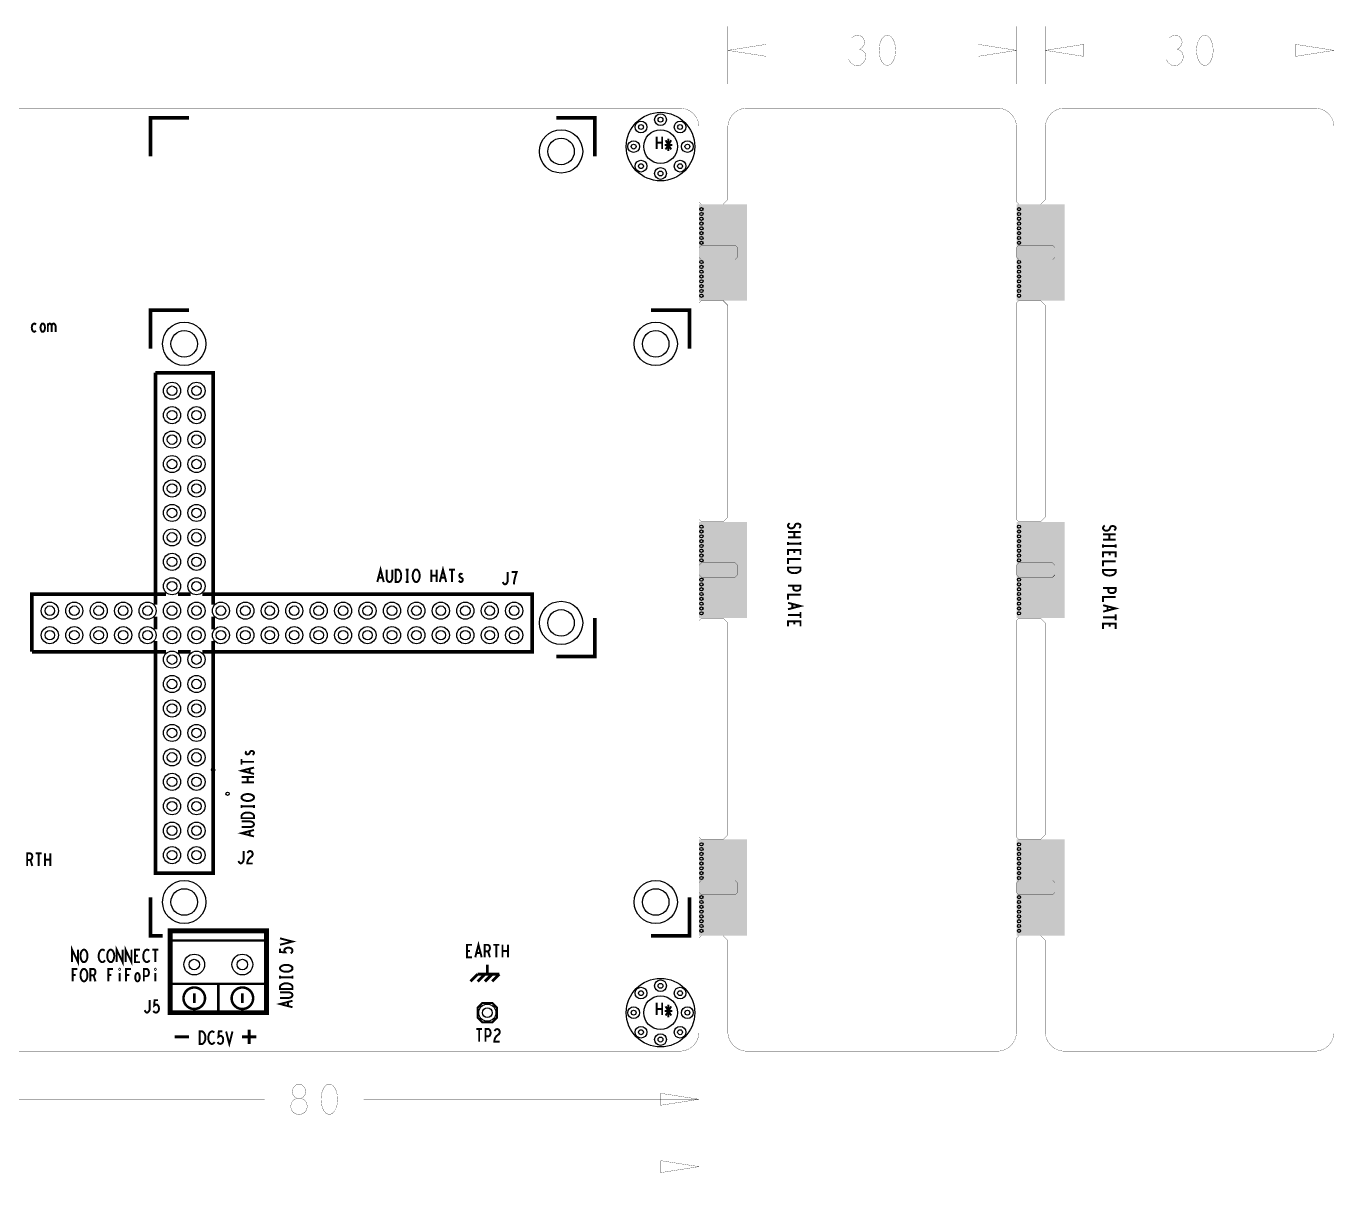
# Model space of a CAD drawing. Extents: x -24 to 229, y -15 to 107.
# Drawn here: x 93.1 to 229.1, y -14.5 to 106.5 of the extents above; entities that cross this region are included whole.
import ezdxf

# ---------------------------------------------------------------- set-up
doc = ezdxf.new("R2010")
doc.units = 0
doc.layers.get('0').update_dxf_attribs({"linetype": 'CONTINUOUS'})
for name, color, linetype in [('BOARD_ART', 7, 'CONTINUOUS'), ('DIMENSION_ART', 2, 'CONTINUOUS'), ('SILK_TOP_ART', 5, 'CONTINUOUS'), ('SOLDER_BOTTOM_ART', 10, 'CONTINUOUS'), ('SOLDER_TOP_ART', 14, 'CONTINUOUS'), ('STATIONPI-1-2_DRL', 9, 'CONTINUOUS')]:
    doc.layers.add(name, color=color, linetype=linetype)

# ---------------------------------------------------------------- blocks, each defined once
blk = doc.blocks.new('ROUND_26')
blk.add_circle((0, 0), 3.56)
blk = doc.blocks.new('ROUND_27')
blk.add_circle((0, 0), 0.61)
blk = doc.blocks.new('ROUND_25')
blk.add_circle((0, 0), 2.25)
blk = doc.blocks.new('ROUND_29')
blk.add_circle((0, 0), 0.889)
blk = doc.blocks.new('ROUND_28')
blk.add_circle((0, 0), 1.08)
blk = doc.blocks.new('ROUND_30')
blk.add_circle((0, 0), 0.165)
blk = doc.blocks.new('ROUND_24')
blk.add_circle((0, 0), 0.254)
blk = doc.blocks.new('ROUND_31')
blk.add_circle((0, 0), 0.495)
blk = doc.blocks.new('ROUND_32')
blk.add_circle((0, 0), 0.546)
blk = doc.blocks.new('ROUND_33')
blk.add_circle((0, 0), 1.75)
blk = doc.blocks.new('ROUND_3')
blk.add_circle((0, 0), 1.38)

msp = doc.modelspace()

# ---------------------------------------------------------------- linework, layer by layer
at = {"layer": 'BOARD_ART', "const_width": 0.0254}
for points in [[(161, 98), (59, 98)], [(194, 98), (168, 98)], [(227, 98), (201, 98)], [(166, 96), (166, 88.5), (165.5, 88), (163.25, 88), (163, 88.25), (163, 96)], [(199, 96), (199, 88.5), (198.5, 88), (196.25, 88), (196, 88.25), (196, 96)], [(229, 2), (229, 96)], [(163.25, 83.75), (163, 83.5), (163, 82.5), (163.25, 82.25), (166.75, 82.25), (167, 82.5), (167, 83.5), (166.75, 83.75), (163.25, 83.75)], [(196.25, 83.75), (196, 83.5), (196, 82.5), (196.25, 82.25), (199.75, 82.25), (200, 82.5), (200, 83.5), (199.75, 83.75), (196.25, 83.75)], [(163, 77.75), (163, 55.25), (163.25, 55), (165.5, 55), (166, 55.5), (166, 77.5), (165.5, 78), (163.25, 78), (163, 77.75)], [(196, 77.75), (196, 55.25), (196.25, 55), (198.5, 55), (199, 55.5), (199, 77.5), (198.5, 78), (196.25, 78), (196, 77.75)], [(163.25, 50.75), (163, 50.5), (163, 49.5), (163.25, 49.25), (166.75, 49.25), (167, 49.5), (167, 50.5), (166.75, 50.75), (163.25, 50.75)], [(196.25, 50.75), (196, 50.5), (196, 49.5), (196.25, 49.25), (199.75, 49.25), (200, 49.5), (200, 50.5), (199.75, 50.75), (196.25, 50.75)], [(163.25, 45), (163, 44.75), (163, 22.25), (163.25, 22), (165.5, 22), (166, 22.5), (166, 44.5), (165.5, 45), (163.25, 45)], [(196, 44.75), (196, 22.25), (196.25, 22), (198.5, 22), (199, 22.5), (199, 44.5), (198.5, 45), (196.25, 45), (196, 44.75)], [(163.25, 17.75), (163, 17.5), (163, 16.5), (163.25, 16.25), (166.75, 16.25), (167, 16.5), (167, 17.5), (166.75, 17.75), (163.25, 17.75)], [(196.25, 17.75), (196, 17.5), (196, 16.5), (196.25, 16.25), (199.75, 16.25), (200, 16.5), (200, 17.5), (199.75, 17.75), (196.25, 17.75)], [(163, 2), (163, 11.75), (163.25, 12), (165.5, 12), (166, 11.5), (166, 2)], [(196, 2), (196, 11.75), (196.25, 12), (198.5, 12), (199, 11.5), (199, 2)], [(2, 0), (161, 0)], [(168, 0), (194, 0)], [(201, 0), (227, 0)]]:
    msp.add_lwpolyline(points, dxfattribs=at)
for points in [[(163, 96, 0.4142136), (161, 98)], [(168, 98, 0.4142136), (166, 96)], [(196, 96, 0.4142136), (194, 98)], [(201, 98, 0.4142136), (199, 96)], [(229, 96, 0.4142136), (227, 98)], [(161, 0, 0.4142136), (163, 2)], [(166, 2, 0.4142136), (168, 0)], [(194, 0, 0.4142136), (196, 2)], [(199, 2, 0.4142136), (201, 0)], [(227, 0, 0.4142136), (229, 2)]]:
    msp.add_lwpolyline(points, format="xyb", dxfattribs=at)
at = {"layer": 'DIMENSION_ART', "const_width": 0.0254}
for points in [[(166, 100.5), (166, 106.5)], [(196, 100.5), (196, 106.5)], [(199, 100.5), (199, 106.5)], [(229, 100.5), (229, 106.5)], [(179.7008, 104.1059), (179.937, 104.2646), (180.1339, 104.5291), (180.2126, 104.8466), (180.1339, 105.1642), (179.937, 105.4287), (179.5827, 105.5875), (179.2284, 105.5346), (178.874, 105.3229)], [(182.5748, 105.5875), (182.2598, 105.4817), (182.0236, 105.2171), (181.8661, 104.8996), (181.748, 104.4762), (181.7087, 104), (181.748, 103.5237), (181.8661, 103.1004), (182.0236, 102.7828), (182.2598, 102.5183), (182.5748, 102.4125), (182.8897, 102.5183), (183.126, 102.7828), (183.2835, 103.1004), (183.4016, 103.5237), (183.4409, 104), (183.4016, 104.4762), (183.2835, 104.8996), (183.126, 105.2171), (182.8897, 105.4817), (182.5748, 105.5875)], [(212.7008, 104.1059), (212.937, 104.2646), (213.1339, 104.5291), (213.2126, 104.8466), (213.1339, 105.1642), (212.937, 105.4287), (212.5827, 105.5875), (212.2284, 105.5346), (211.874, 105.3229)], [(215.5748, 105.5875), (215.2598, 105.4817), (215.0236, 105.2171), (214.8661, 104.8996), (214.748, 104.4762), (214.7087, 104), (214.748, 103.5237), (214.8661, 103.1004), (215.0236, 102.7828), (215.2598, 102.5183), (215.5748, 102.4125), (215.8897, 102.5183), (216.126, 102.7828), (216.2835, 103.1004), (216.4016, 103.5237), (216.4409, 104), (216.4016, 104.4762), (216.2835, 104.8996), (216.126, 105.2171), (215.8897, 105.4817), (215.5748, 105.5875)], [(170, 104.625), (166, 104), (170, 103.375), (170, 104.625)], [(175.8629, 104), (166, 104)], [(178.5591, 103.0475), (178.7952, 102.677), (179.1102, 102.4654), (179.4646, 102.4125), (179.7796, 102.4654), (180.0945, 102.7299), (180.2913, 103.0475), (180.3307, 103.365), (180.252, 103.7353), (179.9764, 104), (179.7008, 104.1059), (179.3464, 104.1059)], [(186.1371, 104), (196, 104)], [(192, 103.375), (196, 104), (192, 104.625), (192, 103.375)], [(203, 104.625), (199, 104), (203, 103.375), (203, 104.625)], [(208.8629, 104), (199, 104)], [(211.5591, 103.0475), (211.7952, 102.677), (212.1102, 102.4654), (212.4646, 102.4125), (212.7796, 102.4654), (213.0945, 102.7299), (213.2913, 103.0475), (213.3307, 103.365), (213.252, 103.7353), (212.9764, 104), (212.7008, 104.1059), (212.3464, 104.1059)], [(219.1371, 104), (229, 104)], [(225, 103.375), (229, 104), (225, 104.625), (225, 103.375)], [(163, -2.5), (163, -14.5)], [(121.4252, -6.5875), (121.7008, -6.5346), (122.0157, -6.3759), (122.2126, -6.1114), (122.2913, -5.7408), (122.2126, -5.3705), (121.9764, -5.053), (121.622, -4.8941), (121.2284, -4.8941), (120.9921, -4.7883), (120.7952, -4.5238), (120.7165, -4.1534), (120.8347, -3.7829), (121.1102, -3.5183), (121.4252, -3.4125), (121.7401, -3.5183), (122.0157, -3.7829), (122.1339, -4.1534), (122.0551, -4.5238), (121.8583, -4.7883), (121.622, -4.8941), (121.2284, -4.8941), (120.874, -5.053), (120.6378, -5.3705), (120.5591, -5.7408), (120.6378, -6.1114), (120.8347, -6.3759), (121.1496, -6.5346), (121.4252, -6.5875)], [(124.5748, -3.4125), (124.2598, -3.5183), (124.0236, -3.7829), (123.8661, -4.1004), (123.748, -4.5238), (123.7087, -5), (123.748, -5.4763), (123.8661, -5.8996), (124.0236, -6.2172), (124.2598, -6.4817), (124.5748, -6.5875), (124.8897, -6.4817), (125.126, -6.2172), (125.2835, -5.8996), (125.4016, -5.4763), (125.4409, -5), (125.4016, -4.5238), (125.2835, -4.1004), (125.126, -3.7829), (124.8897, -3.5183), (124.5748, -3.4125)], [(163, -3.5), (163, -7.5)], [(117.8629, -5), (83, -5)], [(128.1371, -5), (163, -5)], [(159, -5.625), (163, -5), (159, -4.375), (159, -5.625)], [(90.7119, -12), (163, -12)], [(159, -12.625), (163, -12), (159, -11.375), (159, -12.625)]]:
    msp.add_lwpolyline(points, dxfattribs=at)
at = {"layer": 'SILK_TOP_ART'}
for points, const_width in [([(110, 97), (106, 97), (106, 93)], 0.38), ([(152.16, 93), (152.16, 97), (148.16, 97)], 0.38), ([(158.612, 93.746), (158.612, 95.046)], 0.2032), ([(159.172, 94.396), (158.612, 94.396)], 0.2032), ([(159.172, 95.046), (159.172, 93.746)], 0.2032), ([(159.419, 94.1793), (160.219, 94.1793)], 0.2032), ([(159.5257, 93.7027), (160.1123, 94.656)], 0.2032), ([(160.1123, 93.7027), (159.5257, 94.656)], 0.2032), ([(159.819, 94.8293), (159.819, 93.5293)], 0.2032), ([(110, 77), (106, 77), (106, 73)], 0.38), ([(162, 73), (162, 77), (158, 77)], 0.38), ([(94.0803, 75.5083), (93.987, 75.595), (93.907, 75.6166), (93.8003, 75.5733), (93.7203, 75.4867), (93.667, 75.335), (93.6537, 75.1833), (93.667, 75.0316), (93.7203, 74.9016), (93.8003, 74.7933), (93.907, 74.75), (94.0003, 74.7933), (94.0803, 74.88)], 0.2032), ([(94.794, 74.75), (94.714, 74.7717), (94.634, 74.8583), (94.5807, 75.01), (94.554, 75.1833), (94.5807, 75.3567), (94.634, 75.5083), (94.714, 75.595), (94.794, 75.6166), (94.874, 75.595), (94.954, 75.5083), (95.0073, 75.3567), (95.0207, 75.1833), (95.0073, 75.01), (94.954, 74.8583), (94.874, 74.7717), (94.794, 74.75)], 0.2032), ([(95.321, 75.3783), (95.361, 75.4867), (95.4277, 75.5733), (95.521, 75.6166), (95.6143, 75.5733), (95.681, 75.4867), (95.721, 75.3783), (95.721, 74.75)], 0.2032), ([(95.321, 74.75), (95.321, 75.6166)], 0.2032), ([(95.721, 75.3783), (95.761, 75.4867), (95.8277, 75.5733), (95.921, 75.6166), (96.0143, 75.5733), (96.081, 75.4867), (96.121, 75.3567), (96.121, 74.75)], 0.2032), ([(106.5, 46.3823), (106.5, 70.5)], 0.38), ([(106.5, 70.5), (112.5, 70.5), (112.5, 46.3823)], 0.38), ([(172.4233, 54.88), (172.315, 54.7733), (172.25, 54.6533), (172.25, 54.5467), (172.315, 54.44), (172.4233, 54.36), (172.575, 54.32), (172.7266, 54.3467), (172.8567, 54.4133), (172.9433, 54.5333), (172.9867, 54.6933), (173.0733, 54.7867), (173.225, 54.8267), (173.3767, 54.8), (173.485, 54.7333), (173.55, 54.64), (173.55, 54.5467), (173.5067, 54.4533), (173.3983, 54.3733)], 0.2032), ([(205.1733, 54.63), (205.065, 54.5233), (205, 54.4033), (205, 54.2967), (205.065, 54.19), (205.1733, 54.11), (205.325, 54.07), (205.4766, 54.0967), (205.6067, 54.1633), (205.6933, 54.2833), (205.7367, 54.4433), (205.8233, 54.5367), (205.975, 54.5767), (206.1267, 54.55), (206.235, 54.4833), (206.3, 54.39), (206.3, 54.2967), (206.2567, 54.2033), (206.1483, 54.1233)], 0.2032), ([(172.25, 53.953), (173.55, 53.953)], 0.2032), ([(173.55, 53.393), (172.25, 53.393)], 0.2032), ([(172.9, 53.393), (172.9, 53.953)], 0.2032), ([(205, 53.703), (206.3, 53.703)], 0.2032), ([(206.3, 53.143), (205, 53.143)], 0.2032), ([(205.65, 53.143), (205.65, 53.703)], 0.2032), ([(172.25, 52.906), (172.25, 52.586)], 0.2032), ([(173.55, 52.746), (172.25, 52.746)], 0.2032), ([(172.25, 51.5523), (172.25, 52.0857), (173.55, 52.0857), (173.55, 51.5523)], 0.2032), ([(172.9217, 51.7657), (172.9217, 52.0857)], 0.2032), ([(173.55, 52.906), (173.55, 52.586)], 0.2032), ([(205, 52.656), (205, 52.336)], 0.2032), ([(206.3, 52.496), (205, 52.496)], 0.2032), ([(205, 51.3023), (205, 51.8357), (206.3, 51.8357), (206.3, 51.3023)], 0.2032), ([(205.6717, 51.5157), (205.6717, 51.8357)], 0.2032), ([(206.3, 52.656), (206.3, 52.336)], 0.2032), ([(129.5667, 48.75), (129.9, 50.05), (130.2333, 48.75)], 0.2032), ([(136.0557, 48.75), (136.389, 50.05), (136.7223, 48.75)], 0.2032), ([(173.55, 51.1587), (172.25, 51.1587), (172.25, 50.6253)], 0.2032), ([(172.25, 50.2583), (173.55, 50.2583), (173.55, 49.9917), (173.485, 49.885), (173.3983, 49.805), (173.2684, 49.7383), (173.1166, 49.685), (172.9, 49.6717), (172.6833, 49.685), (172.5316, 49.7383), (172.4016, 49.805), (172.315, 49.885), (172.25, 49.9917), (172.25, 50.2583)], 0.2032), ([(206.3, 50.9087), (205, 50.9087), (205, 50.3753)], 0.2032), ([(130.1133, 49.205), (129.6867, 49.205)], 0.2032), ([(130.5337, 50.05), (130.5337, 49.1183), (130.587, 48.9233), (130.6937, 48.7933), (130.827, 48.75), (130.9603, 48.7933), (131.067, 48.9233), (131.1203, 49.1183), (131.1203, 50.05)], 0.2032), ([(131.4607, 48.75), (131.4607, 50.05), (131.7273, 50.05), (131.834, 49.985), (131.914, 49.8983), (131.9807, 49.7684), (132.034, 49.6166), (132.0473, 49.4), (132.034, 49.1833), (131.9807, 49.0316), (131.914, 48.9016), (131.834, 48.815), (131.7273, 48.75), (131.4607, 48.75)], 0.2032), ([(132.521, 50.05), (132.841, 50.05)], 0.2032), ([(132.681, 50.05), (132.681, 48.75)], 0.2032), ([(133.608, 48.75), (133.5013, 48.7717), (133.408, 48.8583), (133.328, 48.9883), (133.2747, 49.14), (133.248, 49.3133), (133.248, 49.4867), (133.2747, 49.66), (133.328, 49.8117), (133.408, 49.9417), (133.5013, 50.0283), (133.608, 50.05), (133.7147, 50.0283), (133.808, 49.9417), (133.888, 49.8117), (133.9413, 49.66), (133.968, 49.4867), (133.968, 49.3133), (133.9413, 49.14), (133.888, 48.9883), (133.808, 48.8583), (133.7147, 48.7717), (133.608, 48.75)], 0.2032), ([(135.182, 48.75), (135.182, 50.05)], 0.2032), ([(135.742, 49.4), (135.182, 49.4)], 0.2032), ([(135.742, 50.05), (135.742, 48.75)], 0.2032), ([(136.6023, 49.205), (136.1757, 49.205)], 0.2032), ([(137.0093, 50.05), (137.6227, 50.05)], 0.2032), ([(137.316, 50.05), (137.316, 48.75)], 0.2032), ([(138.043, 48.9016), (138.1097, 48.815), (138.203, 48.75), (138.283, 48.75), (138.363, 48.7933), (138.4163, 48.8583), (138.443, 48.945), (138.4297, 49.075), (138.3763, 49.14), (138.1363, 49.27), (138.083, 49.4217), (138.1097, 49.53), (138.163, 49.595), (138.243, 49.6166), (138.323, 49.595), (138.403, 49.53)], 0.2032), ([(142.5933, 48.76), (142.66, 48.63), (142.74, 48.5433), (142.8333, 48.5), (142.94, 48.5433), (143.02, 48.63), (143.1, 48.76), (143.1267, 48.9333), (143.1267, 49.8)], 0.2032), ([(143.7603, 48.5), (143.787, 48.7816), (143.827, 49.02), (143.8803, 49.2367), (143.947, 49.475), (144.0537, 49.8), (143.5203, 49.8)], 0.2032), ([(205, 50.0083), (206.3, 50.0083), (206.3, 49.7417), (206.235, 49.635), (206.1483, 49.555), (206.0184, 49.4883), (205.8666, 49.435), (205.65, 49.4217), (205.4333, 49.435), (205.2816, 49.4883), (205.1516, 49.555), (205.065, 49.635), (205, 49.7417), (205, 50.0083)], 0.2032), ([(93.66, 41.5), (93.66, 47.5), (107.6177, 47.5)], 0.38), ([(108.8423, 47.5), (110.1577, 47.5)], 0.38), ([(111.3823, 47.5), (145.66, 47.5), (145.66, 41.5), (111.3823, 41.5)], 0.38), ([(132.521, 48.75), (132.841, 48.75)], 0.2032), ([(172.25, 48.3777), (173.55, 48.3777), (173.55, 48.0577), (173.485, 47.951), (173.3333, 47.871), (173.16, 47.8443), (172.9867, 47.871), (172.8567, 47.9377), (172.7916, 48.0577), (172.7916, 48.3777)], 0.2032), ([(205, 48.1277), (206.3, 48.1277), (206.3, 47.8077), (206.235, 47.701), (206.0833, 47.621), (205.91, 47.5943), (205.7367, 47.621), (205.6067, 47.6877), (205.5416, 47.8077), (205.5416, 48.1277)], 0.2032), ([(173.55, 47.4507), (172.25, 47.4507), (172.25, 46.9173)], 0.2032), ([(172.25, 46.5903), (173.55, 46.257), (172.25, 45.9237)], 0.2032), ([(172.705, 46.0437), (172.705, 46.4703)], 0.2032), ([(206.3, 47.2007), (205, 47.2007), (205, 46.6673)], 0.2032), ([(205, 46.3403), (206.3, 46.007), (205, 45.6737)], 0.2032), ([(205.455, 45.7937), (205.455, 46.2203)], 0.2032), ([(106.5, 43.8423), (106.5, 45.1577)], 0.38), ([(112.5, 45.1577), (112.5, 43.8423)], 0.38), ([(148.16, 41), (152.16, 41), (152.16, 45)], 0.38), ([(173.55, 45.33), (172.25, 45.33)], 0.2032), ([(173.55, 45.6367), (173.55, 45.0233)], 0.2032), ([(206.3, 45.08), (205, 45.08)], 0.2032), ([(206.3, 45.3867), (206.3, 44.7733)], 0.2032), ([(172.25, 44.1363), (172.25, 44.6697), (173.55, 44.6697), (173.55, 44.1363)], 0.2032), ([(172.9217, 44.3497), (172.9217, 44.6697)], 0.2032), ([(205, 43.8863), (205, 44.4197), (206.3, 44.4197), (206.3, 43.8863)], 0.2032), ([(205.6717, 44.0997), (205.6717, 44.4197)], 0.2032), ([(112.5, 42.6177), (112.5, 18.5), (106.5, 18.5), (106.5, 42.6177)], 0.38), ([(107.6177, 41.5), (93.66, 41.5)], 0.38), ([(110.1577, 41.5), (108.8423, 41.5)], 0.38), ([(116.5984, 30.793), (116.685, 30.8597), (116.75, 30.953), (116.75, 31.033), (116.7067, 31.113), (116.6417, 31.1663), (116.555, 31.193), (116.425, 31.1797), (116.36, 31.1263), (116.23, 30.8863), (116.0783, 30.833), (115.97, 30.8597), (115.905, 30.913), (115.8834, 30.993), (115.905, 31.073), (115.97, 31.153)], 0.2032), ([(115.45, 29.7593), (115.45, 30.3727)], 0.2032), ([(115.45, 30.066), (116.75, 30.066)], 0.2032), ([(116.75, 28.8057), (115.45, 29.139), (116.75, 29.4723)], 0.2032), ([(115.45, 28.492), (116.75, 28.492)], 0.2032), ([(116.1, 28.492), (116.1, 27.932)], 0.2032), ([(116.295, 29.3523), (116.295, 28.9257)], 0.2032), ([(116.75, 27.932), (115.45, 27.932)], 0.2032), ([(116.75, 26.358), (116.7283, 26.2513), (116.6417, 26.158), (116.5117, 26.078), (116.36, 26.0247), (116.1867, 25.998), (116.0133, 25.998), (115.84, 26.0247), (115.6883, 26.078), (115.5583, 26.158), (115.4717, 26.2513), (115.45, 26.358), (115.4717, 26.4647), (115.5583, 26.558), (115.6883, 26.638), (115.84, 26.6913), (116.0133, 26.718), (116.1867, 26.718), (116.36, 26.6913), (116.5117, 26.638), (116.6417, 26.558), (116.7283, 26.4647), (116.75, 26.358)], 0.2032), ([(115.45, 25.271), (115.45, 25.591)], 0.2032), ([(115.45, 25.431), (116.75, 25.431)], 0.2032), ([(116.75, 24.2107), (115.45, 24.2107), (115.45, 24.4773), (115.515, 24.584), (115.6017, 24.664), (115.7316, 24.7307), (115.8834, 24.784), (116.1, 24.7973), (116.3167, 24.784), (116.4684, 24.7307), (116.5984, 24.664), (116.685, 24.584), (116.75, 24.4773), (116.75, 24.2107)], 0.2032), ([(116.75, 25.271), (116.75, 25.591)], 0.2032), ([(115.45, 23.2837), (116.3817, 23.2837), (116.5767, 23.337), (116.7067, 23.4437), (116.75, 23.577), (116.7067, 23.7103), (116.5767, 23.817), (116.3817, 23.8703), (115.45, 23.8703)], 0.2032), ([(116.75, 22.3167), (115.45, 22.65), (116.75, 22.9833)], 0.2032), ([(116.295, 22.8633), (116.295, 22.4367)], 0.2032), ([(93.1733, 19.25), (93.1733, 20.55), (93.5067, 20.55), (93.6133, 20.485), (93.68, 20.3983), (93.7067, 20.225), (93.68, 20.0517), (93.6, 19.9433), (93.5067, 19.8783), (93.1733, 19.8783)], 0.2032), ([(94.0603, 20.55), (94.6737, 20.55)], 0.2032), ([(94.367, 20.55), (94.367, 19.25)], 0.2032), ([(95.014, 19.25), (95.014, 20.55)], 0.2032), ([(95.574, 20.55), (95.574, 19.25)], 0.2032), ([(115.1333, 19.76), (115.2, 19.63), (115.28, 19.5433), (115.3733, 19.5), (115.48, 19.5433), (115.56, 19.63), (115.64, 19.76), (115.6667, 19.9333), (115.6667, 20.8)], 0.2032), ([(116.0737, 20.5833), (116.1537, 20.7133), (116.247, 20.7783), (116.3537, 20.8), (116.487, 20.7567), (116.5803, 20.6483), (116.607, 20.5184), (116.5937, 20.3883), (116.5403, 20.28), (116.2737, 20.0633), (116.1537, 19.9117), (116.0737, 19.695), (116.047, 19.5), (116.607, 19.5)], 0.2032), ([(93.5067, 19.8783), (93.7067, 19.25)], 0.2032), ([(95.574, 19.9), (95.014, 19.9)], 0.2032), ([(106, 16), (106, 12), (107.25, 12)], 0.38), ([(158, 12), (162, 12), (162, 16)], 0.38), ([(118.0401, 9), (118.0401, 12.5001), (108.0399, 12.5001), (108.0399, 4), (118.0401, 4), (118.0401, 9)], 0.508), ([(97.8433, 9.25), (97.8433, 10.55), (98.4567, 9.25), (98.4567, 10.55)], 0.2032), ([(102.4783, 9.25), (102.4783, 10.55), (103.0917, 9.25), (103.0917, 10.55)], 0.2032), ([(103.4053, 9.25), (103.4053, 10.55), (104.0187, 9.25), (104.0187, 10.55)], 0.2032), ([(118.0401, 11.5001), (108.0399, 11.5001)], 0.2601), ([(118.0401, 11), (118.0401, 7), (108.0399, 7)], 0.2601), ([(119.45, 11.0557), (120.75, 11.389), (119.45, 11.7223)], 0.2032), ([(139.4167, 9.75), (138.8833, 9.75), (138.8833, 11.05), (139.4167, 11.05)], 0.2032), ([(139.7437, 9.75), (140.077, 11.05), (140.4103, 9.75)], 0.2032), ([(140.7373, 9.75), (140.7373, 11.05), (141.0707, 11.05), (141.1773, 10.985), (141.244, 10.8983), (141.2707, 10.725), (141.244, 10.5517), (141.164, 10.4433), (141.0707, 10.3783), (140.7373, 10.3783)], 0.2032), ([(141.6243, 11.05), (142.2377, 11.05)], 0.2032), ([(141.931, 11.05), (141.931, 9.75)], 0.2032), ([(142.578, 9.75), (142.578, 11.05)], 0.2032), ([(143.138, 11.05), (143.138, 9.75)], 0.2032), ([(99.077, 9.25), (98.9703, 9.2717), (98.877, 9.3583), (98.797, 9.4883), (98.7437, 9.64), (98.717, 9.8133), (98.717, 9.9867), (98.7437, 10.16), (98.797, 10.3117), (98.877, 10.4417), (98.9703, 10.5283), (99.077, 10.55), (99.1837, 10.5283), (99.277, 10.4417), (99.357, 10.3117), (99.4103, 10.16), (99.437, 9.9867), (99.437, 9.8133), (99.4103, 9.64), (99.357, 9.4883), (99.277, 9.3583), (99.1837, 9.2717), (99.077, 9.25)], 0.2032), ([(101.2243, 10.4417), (101.1443, 10.5067), (101.051, 10.55), (100.9443, 10.55), (100.8243, 10.485), (100.731, 10.3767), (100.6643, 10.2467), (100.611, 10.03), (100.5977, 9.835), (100.6243, 9.64), (100.6643, 9.51), (100.7443, 9.38), (100.8377, 9.2933), (100.931, 9.25), (101.0243, 9.25), (101.1177, 9.2933), (101.1977, 9.3583), (101.2643, 9.445)], 0.2032), ([(101.858, 9.25), (101.7513, 9.2717), (101.658, 9.3583), (101.578, 9.4883), (101.5247, 9.64), (101.498, 9.8133), (101.498, 9.9867), (101.5247, 10.16), (101.578, 10.3117), (101.658, 10.4417), (101.7513, 10.5283), (101.858, 10.55), (101.9647, 10.5283), (102.058, 10.4417), (102.138, 10.3117), (102.1913, 10.16), (102.218, 9.9867), (102.218, 9.8133), (102.1913, 9.64), (102.138, 9.4883), (102.058, 9.3583), (101.9647, 9.2717), (101.858, 9.25)], 0.2032), ([(104.9057, 9.25), (104.3723, 9.25), (104.3723, 10.55), (104.9057, 10.55)], 0.2032), ([(104.6923, 9.9217), (104.3723, 9.9217)], 0.2032), ([(105.8593, 10.4417), (105.7793, 10.5067), (105.686, 10.55), (105.5793, 10.55), (105.4593, 10.485), (105.366, 10.3767), (105.2993, 10.2467), (105.246, 10.03), (105.2327, 9.835), (105.2593, 9.64), (105.2993, 9.51), (105.3793, 9.38), (105.4727, 9.2933), (105.566, 9.25), (105.6593, 9.25), (105.7527, 9.2933), (105.8327, 9.3583), (105.8993, 9.445)], 0.2032), ([(106.1863, 10.55), (106.7997, 10.55)], 0.2032), ([(106.493, 10.55), (106.493, 9.25)], 0.2032), ([(120.555, 10.1687), (120.6634, 10.2487), (120.7283, 10.342), (120.75, 10.462), (120.7067, 10.582), (120.62, 10.6753), (120.4684, 10.742), (120.295, 10.7553), (120.1217, 10.7287), (120.0133, 10.662), (119.9267, 10.5687), (119.905, 10.4753), (119.9267, 10.382), (120.0133, 10.262), (119.45, 10.302), (119.45, 10.662)], 0.2032), ([(139.2033, 10.4217), (138.8833, 10.4217)], 0.2032), ([(140.2903, 10.205), (139.8637, 10.205)], 0.2032), ([(141.0707, 10.3783), (141.2707, 9.75)], 0.2032), ([(143.138, 10.4), (142.578, 10.4)], 0.2032), ([(97.8967, 7.25), (97.8967, 8.55), (98.4033, 8.55)], 0.2032), ([(99.077, 7.25), (98.9703, 7.2717), (98.877, 7.3583), (98.797, 7.4883), (98.7437, 7.64), (98.717, 7.8133), (98.717, 7.9867), (98.7437, 8.16), (98.797, 8.3117), (98.877, 8.4417), (98.9703, 8.5283), (99.077, 8.55), (99.1837, 8.5283), (99.277, 8.4417), (99.357, 8.3117), (99.4103, 8.16), (99.437, 7.9867), (99.437, 7.8133), (99.4103, 7.64), (99.357, 7.4883), (99.277, 7.3583), (99.1837, 7.2717), (99.077, 7.25)], 0.2032), ([(99.7373, 7.25), (99.7373, 8.55), (100.0707, 8.55), (100.1773, 8.485), (100.244, 8.3983), (100.2707, 8.225), (100.244, 8.0517), (100.164, 7.9433), (100.0707, 7.8783), (99.7373, 7.8783)], 0.2032), ([(101.6047, 7.25), (101.6047, 8.55), (102.1113, 8.55)], 0.2032), ([(102.785, 8.4633), (102.7583, 8.485), (102.7583, 8.5283), (102.785, 8.55), (102.8117, 8.5283), (102.8117, 8.485), (102.785, 8.4633)], 0.2032), ([(102.785, 8.1166), (102.785, 7.25)], 0.2032), ([(103.4587, 7.25), (103.4587, 8.55), (103.9653, 8.55)], 0.2032), ([(104.639, 7.25), (104.559, 7.2717), (104.479, 7.3583), (104.4257, 7.51), (104.399, 7.6833), (104.4257, 7.8567), (104.479, 8.0083), (104.559, 8.095), (104.639, 8.1166), (104.719, 8.095), (104.799, 8.0083), (104.8523, 7.8567), (104.8657, 7.6833), (104.8523, 7.51), (104.799, 7.3583), (104.719, 7.2717), (104.639, 7.25)], 0.2032), ([(105.2993, 7.25), (105.2993, 8.55), (105.6193, 8.55), (105.726, 8.485), (105.806, 8.3333), (105.8327, 8.16), (105.806, 7.9867), (105.7393, 7.8567), (105.6193, 7.7916), (105.2993, 7.7916)], 0.2032), ([(106.493, 8.4633), (106.4663, 8.485), (106.4663, 8.5283), (106.493, 8.55), (106.5197, 8.5283), (106.5197, 8.485), (106.493, 8.4633)], 0.2032), ([(106.493, 8.1166), (106.493, 7.25)], 0.2032), ([(120.75, 8.608), (120.7283, 8.5013), (120.6417, 8.408), (120.5117, 8.328), (120.36, 8.2747), (120.1867, 8.248), (120.0133, 8.248), (119.84, 8.2747), (119.6883, 8.328), (119.5583, 8.408), (119.4717, 8.5013), (119.45, 8.608), (119.4717, 8.7147), (119.5583, 8.808), (119.6883, 8.888), (119.84, 8.9413), (120.0133, 8.968), (120.1867, 8.968), (120.36, 8.9413), (120.5117, 8.888), (120.6417, 8.808), (120.7283, 8.7147), (120.75, 8.608)], 0.2032), ([(141, 8), (141, 9)], 0.3), ([(98.2167, 7.9217), (97.8967, 7.9217)], 0.2032), ([(100.0707, 7.8783), (100.2707, 7.25)], 0.2032), ([(101.9247, 7.9217), (101.6047, 7.9217)], 0.2032), ([(103.7787, 7.9217), (103.4587, 7.9217)], 0.2032), ([(113.0399, 4), (113.0399, 7)], 0.2601), ([(119.45, 7.521), (119.45, 7.841)], 0.2032), ([(119.45, 7.681), (120.75, 7.681)], 0.2032), ([(120.75, 6.4607), (119.45, 6.4607), (119.45, 6.7273), (119.515, 6.834), (119.6017, 6.914), (119.7316, 6.9807), (119.8834, 7.034), (120.1, 7.0473), (120.3167, 7.034), (120.4684, 6.9807), (120.5984, 6.914), (120.685, 6.834), (120.75, 6.7273), (120.75, 6.4607)], 0.2032), ([(120.75, 7.521), (120.75, 7.841)], 0.2032), ([(140, 8), (139.25, 7.25)], 0.3), ([(140, 8), (142.25, 8)], 0.3), ([(140.75, 8), (140, 7.25)], 0.3), ([(141.5, 8), (140.75, 7.25)], 0.3), ([(142.25, 8), (141.5, 7.25)], 0.3), ([(110.54, 5), (110.54, 6)], 0.2601), ([(115.54, 5), (115.54, 6)], 0.2601), ([(119.45, 5.5337), (120.3817, 5.5337), (120.5767, 5.587), (120.7067, 5.6937), (120.75, 5.827), (120.7067, 5.9603), (120.5767, 6.067), (120.3817, 6.1203), (119.45, 6.1203)], 0.2032), ([(105.3833, 4.26), (105.45, 4.13), (105.53, 4.0433), (105.6233, 4), (105.73, 4.0433), (105.81, 4.13), (105.89, 4.26), (105.9167, 4.4333), (105.9167, 5.3)], 0.2032), ([(106.2837, 4.195), (106.3637, 4.0866), (106.457, 4.0217), (106.577, 4), (106.697, 4.0433), (106.7903, 4.13), (106.857, 4.2816), (106.8703, 4.455), (106.8437, 4.6283), (106.777, 4.7367), (106.6837, 4.8233), (106.5903, 4.845), (106.497, 4.8233), (106.377, 4.7367), (106.417, 5.3), (106.777, 5.3)], 0.2032), ([(120.75, 4.5667), (119.45, 4.9), (120.75, 5.2333)], 0.2032), ([(120.295, 5.1133), (120.295, 4.6867)], 0.2032), ([(139.984, 4.508), (139.984, 3.492), (140.492, 2.984), (141.508, 2.984), (142.016, 3.492), (142.016, 4.508), (141.508, 5.016), (140.492, 5.016), (139.984, 4.508)], 0.2032), ([(158.612, 3.746), (158.612, 5.046)], 0.2032), ([(159.172, 4.396), (158.612, 4.396)], 0.2032), ([(159.172, 5.046), (159.172, 3.746)], 0.2032), ([(159.419, 4.1793), (160.219, 4.1793)], 0.2032), ([(159.5257, 3.7027), (160.1123, 4.656)], 0.2032), ([(160.1123, 3.7027), (159.5257, 4.656)], 0.2032), ([(159.819, 4.8293), (159.819, 3.5293)], 0.2032), ([(108.5, 1.5), (110, 1.5)], 0.3), ([(111.1067, 0.75), (111.1067, 2.05), (111.3733, 2.05), (111.48, 1.985), (111.56, 1.8983), (111.6267, 1.7684), (111.68, 1.6166), (111.6933, 1.4), (111.68, 1.1833), (111.6267, 1.0316), (111.56, 0.9016), (111.48, 0.815), (111.3733, 0.75), (111.1067, 0.75)], 0.2032), ([(112.6203, 1.9417), (112.5403, 2.0067), (112.447, 2.05), (112.3403, 2.05), (112.2203, 1.985), (112.127, 1.8767), (112.0603, 1.7467), (112.007, 1.53), (111.9937, 1.335), (112.0203, 1.14), (112.0603, 1.01), (112.1403, 0.88), (112.2337, 0.7933), (112.327, 0.75), (112.4203, 0.75), (112.5137, 0.7933), (112.5937, 0.8583), (112.6603, 0.945)], 0.2032), ([(112.9607, 0.945), (113.0407, 0.8366), (113.134, 0.7717), (113.254, 0.75), (113.374, 0.7933), (113.4673, 0.88), (113.534, 1.0316), (113.5473, 1.205), (113.5207, 1.3783), (113.454, 1.4867), (113.3607, 1.5733), (113.2673, 1.595), (113.174, 1.5733), (113.054, 1.4867), (113.094, 2.05), (113.454, 2.05)], 0.2032), ([(113.8477, 2.05), (114.181, 0.75), (114.5143, 2.05)], 0.2032), ([(115.5, 1.5), (117, 1.5)], 0.3), ([(116.25, 2.25), (116.25, 0.75)], 0.3), ([(139.8433, 2.3), (140.4567, 2.3)], 0.2032), ([(140.15, 2.3), (140.15, 1)], 0.2032), ([(140.8103, 1), (140.8103, 2.3), (141.1303, 2.3), (141.237, 2.235), (141.317, 2.0833), (141.3437, 1.91), (141.317, 1.7367), (141.2503, 1.6067), (141.1303, 1.5416), (140.8103, 1.5416)], 0.2032), ([(141.7507, 2.0833), (141.8307, 2.2133), (141.924, 2.2783), (142.0307, 2.3), (142.164, 2.2567), (142.2573, 2.1483), (142.284, 2.0184), (142.2707, 1.8883), (142.2173, 1.78), (141.9507, 1.5633), (141.8307, 1.4117), (141.7507, 1.195), (141.724, 1), (142.284, 1)], 0.2032)]:
    msp.add_lwpolyline(points, dxfattribs=dict(at, const_width=const_width))
at = {"layer": 'SILK_TOP_ART', "const_width": 0.2601}
for points in [[(109.42201, 5.4999, 1), (111.65799, 5.4999, 1)], [(114.42201, 5.4999, 1), (116.65799, 5.4999, 1)]]:
    msp.add_lwpolyline(points, format="xyb", close=True, dxfattribs=at)
at = {"layer": 'SOLDER_BOTTOM_ART'}
for points in [[(163, 78.00002), (163, 87.99998), (167.99998, 78.00002), (168, 87.99998)], [(196, 78.00002), (196, 87.99998), (200.99998, 78.00002), (201, 87.99998)], [(167.99998, 78), (163, 78.00002), (167.99998, 78), (167.99998, 78.00002)], [(200.99998, 78), (196, 78.00002), (200.99998, 78), (200.99998, 78.00002)], [(163, 45.00002), (163, 54.99998), (167.99998, 45.00002), (168, 54.99998)], [(196, 45.00002), (196, 54.99998), (200.99998, 45.00002), (201, 54.99998)], [(167.99998, 45), (163, 45.00002), (167.99998, 45), (167.99998, 45.00002)], [(200.99998, 45), (196, 45.00002), (200.99998, 45), (200.99998, 45.00002)], [(163, 12.00002), (163, 21.99998), (167.99998, 12.00002), (168, 21.99998)], [(196, 12.00002), (196, 21.99998), (200.99998, 12.00002), (201, 21.99998)], [(167.99998, 12), (163, 12.00002), (167.99998, 12), (167.99998, 12.00002)], [(200.99998, 12), (196, 12.00002), (200.99998, 12), (200.99998, 12.00002)]]:
    msp.add_solid(points, dxfattribs=at)
at = {"layer": 'SOLDER_TOP_ART'}
for points in [[(163, 78.00002), (163, 87.99998), (167.99998, 78.00002), (168, 87.99998)], [(196, 78.00002), (196, 87.99998), (200.99998, 78.00002), (201, 87.99998)], [(167.99998, 78), (163, 78.00002), (167.99998, 78), (167.99998, 78.00002)], [(200.99998, 78), (196, 78.00002), (200.99998, 78), (200.99998, 78.00002)], [(163, 45.00002), (163, 54.99998), (167.99998, 45.00002), (168, 54.99998)], [(196, 45.00002), (196, 54.99998), (200.99998, 45.00002), (201, 54.99998)], [(167.99998, 45), (163, 45.00002), (167.99998, 45), (167.99998, 45.00002)], [(200.99998, 45), (196, 45.00002), (200.99998, 45), (200.99998, 45.00002)], [(163, 12.00002), (163, 21.99998), (167.99998, 12.00002), (168, 21.99998)], [(196, 12.00002), (196, 21.99998), (200.99998, 12.00002), (201, 21.99998)], [(167.99998, 12), (163, 12.00002), (167.99998, 12), (167.99998, 12.00002)], [(200.99998, 12), (196, 12.00002), (200.99998, 12), (200.99998, 12.00002)]]:
    msp.add_solid(points, dxfattribs=at)

# ---------------------------------------------------------------- block references
at = {"layer": 'SOLDER_BOTTOM_ART'}
for name, p in [('ROUND_26', (159, 94)), ('ROUND_27', (156.968, 96.032)), ('ROUND_27', (159, 96.794)), ('ROUND_27', (161.032, 96.032)), ('ROUND_25', (148.66, 93.5)), ('ROUND_27', (156.206, 94)), ('ROUND_27', (161.794, 94)), ('ROUND_27', (156.968, 91.968)), ('ROUND_27', (161.032, 91.968)), ('ROUND_27', (159, 91.206)), ('ROUND_25', (109.5, 73.5)), ('ROUND_25', (158.5, 73.5)), ('ROUND_29', (108.23, 68.63)), ('ROUND_29', (110.77, 68.63)), ('ROUND_29', (108.23, 66.09)), ('ROUND_29', (110.77, 66.09)), ('ROUND_29', (108.23, 63.55)), ('ROUND_29', (110.77, 63.55)), ('ROUND_29', (108.23, 61.01)), ('ROUND_29', (110.77, 61.01)), ('ROUND_29', (108.23, 58.47)), ('ROUND_29', (110.77, 58.47)), ('ROUND_29', (108.23, 55.93)), ('ROUND_29', (110.77, 55.93)), ('ROUND_29', (108.23, 53.39)), ('ROUND_29', (110.77, 53.39)), ('ROUND_29', (108.23, 50.85)), ('ROUND_29', (110.77, 50.85)), ('ROUND_29', (108.23, 48.31)), ('ROUND_29', (110.77, 48.31)), ('ROUND_29', (95.53, 45.77)), ('ROUND_29', (98.07, 45.77)), ('ROUND_29', (100.61, 45.77)), ('ROUND_29', (103.15, 45.77)), ('ROUND_29', (105.69, 45.77)), ('ROUND_29', (108.23, 45.77)), ('ROUND_29', (108.23, 45.77)), ('ROUND_29', (110.77, 45.77)), ('ROUND_29', (110.77, 45.77)), ('ROUND_29', (113.31, 45.77)), ('ROUND_29', (115.85, 45.77)), ('ROUND_29', (118.39, 45.77)), ('ROUND_29', (120.93, 45.77)), ('ROUND_29', (123.47, 45.77)), ('ROUND_29', (126.01, 45.77)), ('ROUND_29', (128.55, 45.77)), ('ROUND_29', (131.09, 45.77)), ('ROUND_29', (133.63, 45.77)), ('ROUND_29', (136.17, 45.77)), ('ROUND_29', (138.71, 45.77)), ('ROUND_29', (141.25, 45.77)), ('ROUND_29', (143.79, 45.77)), ('ROUND_25', (148.66, 44.5)), ('ROUND_29', (95.53, 43.23)), ('ROUND_29', (98.07, 43.23)), ('ROUND_29', (100.61, 43.23)), ('ROUND_29', (103.15, 43.23)), ('ROUND_29', (105.69, 43.23)), ('ROUND_29', (108.23, 43.23)), ('ROUND_29', (108.23, 43.23)), ('ROUND_29', (110.77, 43.23)), ('ROUND_29', (110.77, 43.23)), ('ROUND_29', (113.31, 43.23)), ('ROUND_29', (115.85, 43.23)), ('ROUND_29', (118.39, 43.23)), ('ROUND_29', (120.93, 43.23)), ('ROUND_29', (123.47, 43.23)), ('ROUND_29', (126.01, 43.23)), ('ROUND_29', (128.55, 43.23)), ('ROUND_29', (131.09, 43.23)), ('ROUND_29', (133.63, 43.23)), ('ROUND_29', (136.17, 43.23)), ('ROUND_29', (138.71, 43.23)), ('ROUND_29', (141.25, 43.23)), ('ROUND_29', (143.79, 43.23)), ('ROUND_29', (108.23, 40.69)), ('ROUND_29', (110.77, 40.69)), ('ROUND_29', (108.23, 38.15)), ('ROUND_29', (110.77, 38.15)), ('ROUND_29', (108.23, 35.61)), ('ROUND_29', (110.77, 35.61)), ('ROUND_29', (108.23, 33.07)), ('ROUND_29', (110.77, 33.07)), ('ROUND_29', (108.23, 30.53)), ('ROUND_29', (110.77, 30.53)), ('ROUND_29', (108.23, 27.99)), ('ROUND_29', (110.77, 27.99)), ('ROUND_29', (108.23, 25.45)), ('ROUND_29', (110.77, 25.45)), ('ROUND_29', (108.23, 22.91)), ('ROUND_29', (110.77, 22.91)), ('ROUND_29', (108.23, 20.37)), ('ROUND_29', (110.77, 20.37)), ('ROUND_25', (109.5, 15.5)), ('ROUND_25', (158.5, 15.5)), ('ROUND_28', (110.54, 9)), ('ROUND_28', (115.54, 9)), ('ROUND_26', (159, 4)), ('ROUND_27', (159, 6.794)), ('ROUND_27', (156.968, 6.032)), ('ROUND_27', (161.032, 6.032)), ('ROUND_29', (141, 4)), ('ROUND_27', (156.206, 4)), ('ROUND_27', (161.794, 4)), ('ROUND_27', (156.968, 1.968)), ('ROUND_27', (159, 1.206)), ('ROUND_27', (161.032, 1.968))]:
    msp.add_blockref(name, p, dxfattribs=at)
at = {"layer": 'SOLDER_TOP_ART'}
for name, p in [('ROUND_26', (159, 94)), ('ROUND_27', (156.968, 96.032)), ('ROUND_27', (159, 96.794)), ('ROUND_27', (161.032, 96.032)), ('ROUND_25', (148.66, 93.5)), ('ROUND_27', (156.206, 94)), ('ROUND_27', (161.794, 94)), ('ROUND_27', (156.968, 91.968)), ('ROUND_27', (161.032, 91.968)), ('ROUND_27', (159, 91.206)), ('ROUND_25', (109.5, 73.5)), ('ROUND_25', (158.5, 73.5)), ('ROUND_29', (108.23, 68.63)), ('ROUND_29', (110.77, 68.63)), ('ROUND_29', (108.23, 66.09)), ('ROUND_29', (110.77, 66.09)), ('ROUND_29', (108.23, 63.55)), ('ROUND_29', (110.77, 63.55)), ('ROUND_29', (108.23, 61.01)), ('ROUND_29', (110.77, 61.01)), ('ROUND_29', (108.23, 58.47)), ('ROUND_29', (110.77, 58.47)), ('ROUND_29', (108.23, 55.93)), ('ROUND_29', (110.77, 55.93)), ('ROUND_29', (108.23, 53.39)), ('ROUND_29', (110.77, 53.39)), ('ROUND_29', (108.23, 50.85)), ('ROUND_29', (110.77, 50.85)), ('ROUND_29', (108.23, 48.31)), ('ROUND_29', (110.77, 48.31)), ('ROUND_29', (95.53, 45.77)), ('ROUND_29', (98.07, 45.77)), ('ROUND_29', (100.61, 45.77)), ('ROUND_29', (103.15, 45.77)), ('ROUND_29', (105.69, 45.77)), ('ROUND_29', (108.23, 45.77)), ('ROUND_29', (108.23, 45.77)), ('ROUND_29', (110.77, 45.77)), ('ROUND_29', (110.77, 45.77)), ('ROUND_29', (113.31, 45.77)), ('ROUND_29', (115.85, 45.77)), ('ROUND_29', (118.39, 45.77)), ('ROUND_29', (120.93, 45.77)), ('ROUND_29', (123.47, 45.77)), ('ROUND_29', (126.01, 45.77)), ('ROUND_29', (128.55, 45.77)), ('ROUND_29', (131.09, 45.77)), ('ROUND_29', (133.63, 45.77)), ('ROUND_29', (136.17, 45.77)), ('ROUND_29', (138.71, 45.77)), ('ROUND_29', (141.25, 45.77)), ('ROUND_29', (143.79, 45.77)), ('ROUND_25', (148.66, 44.5)), ('ROUND_29', (95.53, 43.23)), ('ROUND_29', (98.07, 43.23)), ('ROUND_29', (100.61, 43.23)), ('ROUND_29', (103.15, 43.23)), ('ROUND_29', (105.69, 43.23)), ('ROUND_29', (108.23, 43.23)), ('ROUND_29', (108.23, 43.23)), ('ROUND_29', (110.77, 43.23)), ('ROUND_29', (110.77, 43.23)), ('ROUND_29', (113.31, 43.23)), ('ROUND_29', (115.85, 43.23)), ('ROUND_29', (118.39, 43.23)), ('ROUND_29', (120.93, 43.23)), ('ROUND_29', (123.47, 43.23)), ('ROUND_29', (126.01, 43.23)), ('ROUND_29', (128.55, 43.23)), ('ROUND_29', (131.09, 43.23)), ('ROUND_29', (133.63, 43.23)), ('ROUND_29', (136.17, 43.23)), ('ROUND_29', (138.71, 43.23)), ('ROUND_29', (141.25, 43.23)), ('ROUND_29', (143.79, 43.23)), ('ROUND_29', (108.23, 40.69)), ('ROUND_29', (110.77, 40.69)), ('ROUND_29', (108.23, 38.15)), ('ROUND_29', (110.77, 38.15)), ('ROUND_29', (108.23, 35.61)), ('ROUND_29', (110.77, 35.61)), ('ROUND_29', (108.23, 33.07)), ('ROUND_29', (110.77, 33.07)), ('ROUND_29', (108.23, 30.53)), ('ROUND_29', (110.77, 30.53)), ('ROUND_29', (108.23, 27.99)), ('ROUND_29', (110.77, 27.99)), ('ROUND_29', (108.23, 25.45)), ('ROUND_29', (110.77, 25.45)), ('ROUND_29', (108.23, 22.91)), ('ROUND_29', (110.77, 22.91)), ('ROUND_29', (108.23, 20.37)), ('ROUND_29', (110.77, 20.37)), ('ROUND_25', (109.5, 15.5)), ('ROUND_25', (158.5, 15.5)), ('ROUND_28', (110.54, 9)), ('ROUND_28', (115.54, 9)), ('ROUND_26', (159, 4)), ('ROUND_27', (159, 6.794)), ('ROUND_27', (156.968, 6.032)), ('ROUND_27', (161.032, 6.032)), ('ROUND_29', (141, 4)), ('ROUND_27', (156.206, 4)), ('ROUND_27', (161.794, 4)), ('ROUND_27', (156.968, 1.968)), ('ROUND_27', (159, 1.206)), ('ROUND_27', (161.032, 1.968))]:
    msp.add_blockref(name, p, dxfattribs=at)
at = {"layer": 'STATIONPI-1-2_DRL'}
for name, p in [('ROUND_24', (159, 96.794)), ('ROUND_24', (156.968, 96.032)), ('ROUND_33', (159, 94)), ('ROUND_24', (161.032, 96.032)), ('ROUND_3', (148.66, 93.5)), ('ROUND_24', (156.20599, 94)), ('ROUND_24', (161.79401, 94)), ('ROUND_24', (156.968, 91.968)), ('ROUND_24', (159, 91.206)), ('ROUND_24', (161.032, 91.968)), ('ROUND_30', (163.25, 87.5)), ('ROUND_30', (163.25, 87)), ('ROUND_30', (196.25, 87.5)), ('ROUND_30', (196.25, 87)), ('ROUND_30', (163.25, 86.5)), ('ROUND_30', (163.25, 86)), ('ROUND_30', (196.25, 86.5)), ('ROUND_30', (196.25, 86)), ('ROUND_30', (163.25, 85.5)), ('ROUND_30', (163.25, 85)), ('ROUND_30', (163.25, 84.5)), ('ROUND_30', (196.25, 85.5)), ('ROUND_30', (196.25, 85)), ('ROUND_30', (196.25, 84.5)), ('ROUND_30', (163.25, 84)), ('ROUND_30', (196.25, 84)), ('ROUND_30', (163.25, 82)), ('ROUND_30', (163.25, 81.5)), ('ROUND_30', (196.25, 82)), ('ROUND_30', (196.25, 81.5)), ('ROUND_30', (163.25, 81)), ('ROUND_30', (163.25, 80.5)), ('ROUND_30', (196.25, 81)), ('ROUND_30', (196.25, 80.5)), ('ROUND_30', (163.25, 80)), ('ROUND_30', (163.25, 79.5)), ('ROUND_30', (163.25, 79)), ('ROUND_30', (196.25, 80)), ('ROUND_30', (196.25, 79.5)), ('ROUND_30', (196.25, 79)), ('ROUND_30', (163.25, 78.5)), ('ROUND_30', (196.25, 78.5)), ('ROUND_3', (109.5, 73.5)), ('ROUND_3', (158.5, 73.5)), ('ROUND_31', (108.23, 68.63)), ('ROUND_31', (110.77, 68.63)), ('ROUND_31', (108.23, 66.09)), ('ROUND_31', (110.77, 66.09)), ('ROUND_31', (108.23, 63.55)), ('ROUND_31', (110.77, 63.55)), ('ROUND_31', (108.23, 61.01)), ('ROUND_31', (110.77, 61.01)), ('ROUND_31', (108.23, 58.47)), ('ROUND_31', (110.77, 58.47)), ('ROUND_31', (108.23, 55.93)), ('ROUND_31', (110.77, 55.93)), ('ROUND_30', (163.25, 54.5)), ('ROUND_30', (196.25, 54.5)), ('ROUND_31', (108.23, 53.39)), ('ROUND_31', (110.77, 53.39)), ('ROUND_30', (163.25, 54)), ('ROUND_30', (163.25, 53.5)), ('ROUND_30', (163.25, 53)), ('ROUND_30', (196.25, 54)), ('ROUND_30', (196.25, 53.5)), ('ROUND_30', (196.25, 53)), ('ROUND_30', (163.25, 52.5)), ('ROUND_30', (163.25, 52)), ('ROUND_30', (196.25, 52.5)), ('ROUND_30', (196.25, 52)), ('ROUND_31', (108.23, 50.85)), ('ROUND_31', (110.77, 50.85)), ('ROUND_30', (163.25, 51.5)), ('ROUND_30', (163.25, 51)), ('ROUND_30', (196.25, 51.5)), ('ROUND_30', (196.25, 51)), ('ROUND_30', (163.25, 49)), ('ROUND_30', (196.25, 49)), ('ROUND_31', (108.23, 48.31)), ('ROUND_31', (110.77, 48.31)), ('ROUND_30', (163.25, 48.5)), ('ROUND_30', (163.25, 48)), ('ROUND_30', (163.25, 47.5)), ('ROUND_30', (196.25, 48.5)), ('ROUND_30', (196.25, 48)), ('ROUND_30', (196.25, 47.5)), ('ROUND_31', (95.53, 45.77)), ('ROUND_31', (98.07, 45.77)), ('ROUND_31', (100.61, 45.77)), ('ROUND_31', (103.15, 45.77)), ('ROUND_31', (105.69, 45.77)), ('ROUND_31', (108.23, 45.77)), ('ROUND_31', (108.23, 45.77)), ('ROUND_31', (110.77, 45.77)), ('ROUND_31', (110.77, 45.77)), ('ROUND_31', (113.31, 45.77)), ('ROUND_31', (115.85, 45.77)), ('ROUND_31', (118.39, 45.77)), ('ROUND_31', (120.93, 45.77)), ('ROUND_31', (123.47, 45.77)), ('ROUND_31', (126.01, 45.77)), ('ROUND_31', (128.55, 45.77)), ('ROUND_31', (131.09, 45.77)), ('ROUND_31', (133.63, 45.77)), ('ROUND_31', (136.17, 45.77)), ('ROUND_31', (138.71001, 45.77)), ('ROUND_31', (141.25, 45.77)), ('ROUND_31', (143.78999, 45.77)), ('ROUND_30', (163.25, 47)), ('ROUND_30', (163.25, 46.5)), ('ROUND_30', (196.25, 47)), ('ROUND_30', (196.25, 46.5)), ('ROUND_3', (148.66, 44.5)), ('ROUND_30', (163.25, 46)), ('ROUND_30', (163.25, 45.5)), ('ROUND_30', (196.25, 46)), ('ROUND_30', (196.25, 45.5)), ('ROUND_31', (95.53, 43.23)), ('ROUND_31', (98.07, 43.23)), ('ROUND_31', (100.61, 43.23)), ('ROUND_31', (103.15, 43.23)), ('ROUND_31', (105.69, 43.23)), ('ROUND_31', (108.23, 43.23)), ('ROUND_31', (108.23, 43.23)), ('ROUND_31', (110.77, 43.23)), ('ROUND_31', (110.77, 43.23)), ('ROUND_31', (113.31, 43.23)), ('ROUND_31', (115.85, 43.23)), ('ROUND_31', (118.39, 43.23)), ('ROUND_31', (120.93, 43.23)), ('ROUND_31', (123.47, 43.23)), ('ROUND_31', (126.01, 43.23)), ('ROUND_31', (128.55, 43.23)), ('ROUND_31', (131.09, 43.23)), ('ROUND_31', (133.63, 43.23)), ('ROUND_31', (136.17, 43.23)), ('ROUND_31', (138.71001, 43.23)), ('ROUND_31', (141.25, 43.23)), ('ROUND_31', (143.78999, 43.23)), ('ROUND_31', (108.23, 40.69)), ('ROUND_31', (110.77, 40.69)), ('ROUND_31', (108.23, 38.15)), ('ROUND_31', (110.77, 38.15)), ('ROUND_31', (108.23, 35.61)), ('ROUND_31', (110.77, 35.61)), ('ROUND_31', (108.23, 33.07)), ('ROUND_31', (110.77, 33.07)), ('ROUND_31', (108.23, 30.53)), ('ROUND_31', (110.77, 30.53)), ('ROUND_30', (112.5, 29.25)), ('ROUND_31', (108.23, 27.99)), ('ROUND_31', (110.77, 27.99)), ('ROUND_31', (108.23, 25.45)), ('ROUND_31', (110.77, 25.45)), ('ROUND_30', (114, 26.75)), ('ROUND_31', (108.23, 22.91)), ('ROUND_31', (110.77, 22.91)), ('ROUND_31', (108.23, 20.37)), ('ROUND_31', (110.77, 20.37)), ('ROUND_30', (163.25, 21.5)), ('ROUND_30', (163.25, 21)), ('ROUND_30', (163.25, 20.5)), ('ROUND_30', (196.25, 21.5)), ('ROUND_30', (196.25, 21)), ('ROUND_30', (196.25, 20.5)), ('ROUND_30', (163.25, 20)), ('ROUND_30', (163.25, 19.5)), ('ROUND_30', (163.25, 19)), ('ROUND_30', (196.25, 20)), ('ROUND_30', (196.25, 19.5)), ('ROUND_30', (196.25, 19)), ('ROUND_30', (163.25, 18.5)), ('ROUND_30', (163.25, 18)), ('ROUND_30', (196.25, 18.5)), ('ROUND_30', (196.25, 18)), ('ROUND_3', (109.5, 15.5)), ('ROUND_3', (158.5, 15.5)), ('ROUND_30', (163.25, 16)), ('ROUND_30', (163.25, 15.5)), ('ROUND_30', (163.25, 15)), ('ROUND_30', (196.25, 16)), ('ROUND_30', (196.25, 15.5)), ('ROUND_30', (196.25, 15)), ('ROUND_30', (163.25, 14.5)), ('ROUND_30', (163.25, 14)), ('ROUND_30', (163.25, 13.5)), ('ROUND_30', (196.25, 14.5)), ('ROUND_30', (196.25, 14)), ('ROUND_30', (196.25, 13.5)), ('ROUND_30', (163.25, 13)), ('ROUND_30', (163.25, 12.5)), ('ROUND_30', (196.25, 13)), ('ROUND_30', (196.25, 12.5)), ('ROUND_32', (110.54, 9)), ('ROUND_32', (115.54, 9)), ('ROUND_24', (159, 6.794)), ('ROUND_24', (156.968, 6.032)), ('ROUND_33', (159, 4)), ('ROUND_24', (161.032, 6.032)), ('ROUND_31', (141, 4)), ('ROUND_24', (156.20599, 4)), ('ROUND_24', (161.79401, 4)), ('ROUND_24', (156.968, 1.968)), ('ROUND_24', (159, 1.206)), ('ROUND_24', (161.032, 1.968))]:
    msp.add_blockref(name, p, dxfattribs=at)

doc.saveas('drawing.dxf')
